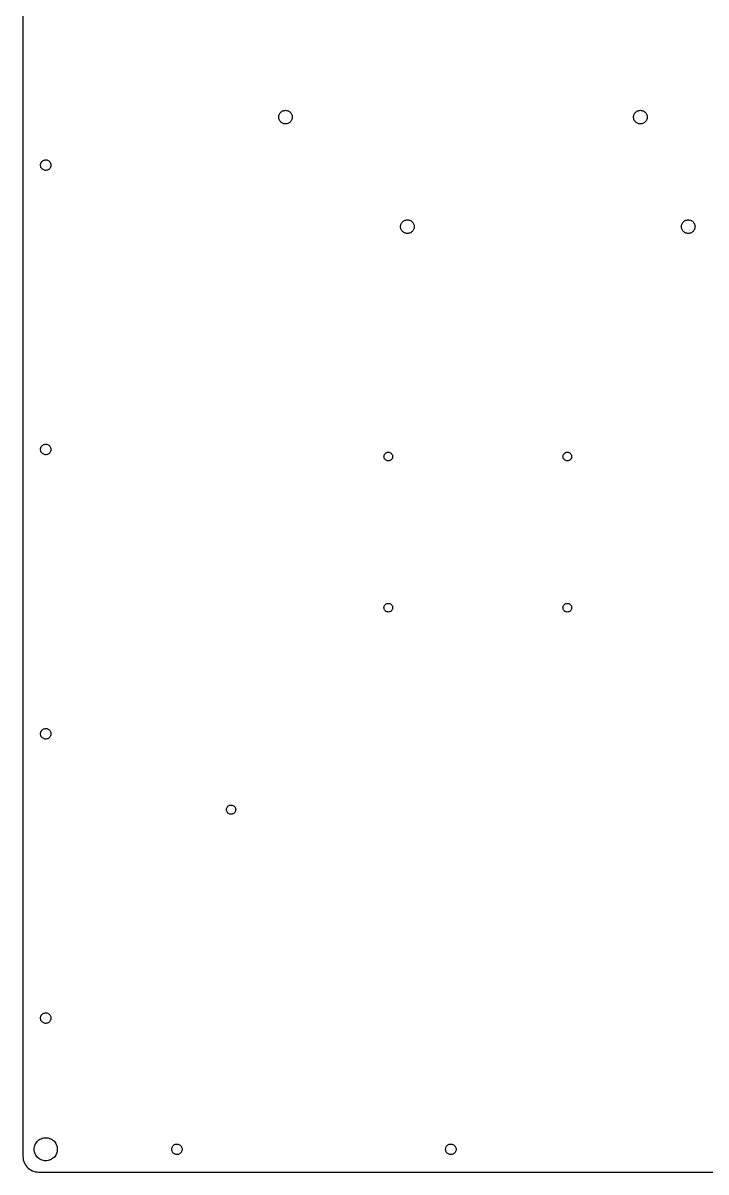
# Model space of a CAD drawing. Header units: metres. Extents: x -227 to 227, y -372 to 372.
# Drawn here: x -227.4 to -6.1, y -372.4 to 0 of the extents above; entities that cross this region are included whole.
import ezdxf

# ---------------------------------------------------------------- set-up
doc = ezdxf.new("R2010")
doc.units = ezdxf.units.M

msp = doc.modelspace()

# ---------------------------------------------------------------- linework, layer by layer
for p, q in [((-227.375, 367.375), (-227.375, -367.375)), ((-144.465, -30.0105), (-144.397, -29.7734)), ((-144.397, -29.7734), (-144.302, -29.5455)), ((-144.302, -29.5455), (-144.183, -29.3295)), ((-144.183, -29.3295), (-144.04, -29.1283)), ((-144.04, -29.1283), (-143.876, -28.9444)), ((-143.876, -28.9444), (-143.692, -28.78)), ((-143.692, -28.78), (-143.49, -28.6372)), ((-143.49, -28.6372), (-143.275, -28.5179)), ((-143.275, -28.5179), (-143.047, -28.4234)), ((-143.047, -28.4234), (-142.81, -28.3551)), ((-142.81, -28.3551), (-142.566, -28.3138)), ((-142.566, -28.3138), (-142.32, -28.3)), ((-142.32, -28.3), (-142.074, -28.3138)), ((-142.074, -28.3138), (-141.83, -28.3551)), ((-141.83, -28.3551), (-141.593, -28.4234)), ((-141.593, -28.4234), (-141.365, -28.5179)), ((-141.365, -28.5179), (-141.15, -28.6372)), ((-141.15, -28.6372), (-140.948, -28.78)), ((-140.948, -28.78), (-140.764, -28.9444)), ((-140.764, -28.9444), (-140.6, -29.1283)), ((-140.6, -29.1283), (-140.457, -29.3295)), ((-140.457, -29.3295), (-140.338, -29.5455)), ((-140.338, -29.5455), (-140.243, -29.7734)), ((-140.243, -29.7734), (-140.175, -30.0105)), ((-29.4648, -30.0105), (-29.3965, -29.7734)), ((-29.3965, -29.7734), (-29.3021, -29.5455)), ((-29.3021, -29.5455), (-29.1828, -29.3295)), ((-29.1828, -29.3295), (-29.04, -29.1283)), ((-29.04, -29.1283), (-28.8756, -28.9444)), ((-28.8756, -28.9444), (-28.6917, -28.78)), ((-28.6917, -28.78), (-28.4905, -28.6372)), ((-28.4905, -28.6372), (-28.2745, -28.5179)), ((-28.2745, -28.5179), (-28.0466, -28.4234)), ((-28.0466, -28.4234), (-27.8095, -28.3551)), ((-27.8095, -28.3551), (-27.5663, -28.3138)), ((-27.5663, -28.3138), (-27.32, -28.3)), ((-27.32, -28.3), (-27.0737, -28.3138)), ((-27.0737, -28.3138), (-26.8304, -28.3551)), ((-26.8304, -28.3551), (-26.5934, -28.4234)), ((-26.5934, -28.4234), (-26.3654, -28.5179)), ((-26.3654, -28.5179), (-26.1495, -28.6372)), ((-26.1495, -28.6372), (-25.9483, -28.78)), ((-25.9483, -28.78), (-25.7644, -28.9444)), ((-25.7644, -28.9444), (-25.6, -29.1283)), ((-25.6, -29.1283), (-25.4572, -29.3295)), ((-25.4572, -29.3295), (-25.3379, -29.5455)), ((-25.3379, -29.5455), (-25.2435, -29.7734)), ((-25.2435, -29.7734), (-25.1752, -30.0105)), ((-144.52, -30.5), (-144.506, -30.2537)), ((-144.506, -30.7463), (-144.52, -30.5)), ((-144.506, -30.2537), (-144.465, -30.0105)), ((-144.465, -30.9895), (-144.506, -30.7463)), ((-144.397, -31.2266), (-144.465, -30.9895)), ((-144.302, -31.4545), (-144.397, -31.2266)), ((-144.183, -31.6705), (-144.302, -31.4545)), ((-144.04, -31.8717), (-144.183, -31.6705)), ((-143.876, -32.0556), (-144.04, -31.8717)), ((-143.692, -32.22), (-143.876, -32.0556)), ((-143.49, -32.3628), (-143.692, -32.22)), ((-143.275, -32.4821), (-143.49, -32.3628)), ((-143.047, -32.5765), (-143.275, -32.4821)), ((-142.81, -32.6448), (-143.047, -32.5765)), ((-142.566, -32.6862), (-142.81, -32.6448)), ((-142.32, -32.7), (-142.566, -32.6862)), ((-142.074, -32.6862), (-142.32, -32.7)), ((-141.83, -32.6448), (-142.074, -32.6862)), ((-141.593, -32.5765), (-141.83, -32.6448)), ((-141.365, -32.4821), (-141.593, -32.5765)), ((-141.15, -32.3628), (-141.365, -32.4821)), ((-140.948, -32.22), (-141.15, -32.3628)), ((-140.764, -32.0556), (-140.948, -32.22)), ((-140.6, -31.8717), (-140.764, -32.0556)), ((-140.457, -31.6705), (-140.6, -31.8717)), ((-140.338, -31.4545), (-140.457, -31.6705)), ((-140.243, -31.2266), (-140.338, -31.4545)), ((-140.175, -30.9895), (-140.243, -31.2266)), ((-140.175, -30.0105), (-140.134, -30.2537)), ((-140.134, -30.7463), (-140.175, -30.9895)), ((-140.134, -30.2537), (-140.12, -30.5)), ((-140.12, -30.5), (-140.134, -30.7463)), ((-29.52, -30.5), (-29.5062, -30.2537)), ((-29.5062, -30.7463), (-29.52, -30.5)), ((-29.5062, -30.2537), (-29.4648, -30.0105)), ((-29.4648, -30.9895), (-29.5062, -30.7463)), ((-29.3965, -31.2266), (-29.4648, -30.9895)), ((-29.3021, -31.4545), (-29.3965, -31.2266)), ((-29.1828, -31.6705), (-29.3021, -31.4545)), ((-29.04, -31.8717), (-29.1828, -31.6705)), ((-28.8756, -32.0556), (-29.04, -31.8717)), ((-28.6917, -32.22), (-28.8756, -32.0556)), ((-28.4905, -32.3628), (-28.6917, -32.22)), ((-28.2745, -32.4821), (-28.4905, -32.3628)), ((-28.0466, -32.5765), (-28.2745, -32.4821)), ((-27.8095, -32.6448), (-28.0466, -32.5765)), ((-27.5663, -32.6862), (-27.8095, -32.6448)), ((-27.32, -32.7), (-27.5663, -32.6862)), ((-27.0737, -32.6862), (-27.32, -32.7)), ((-26.8304, -32.6448), (-27.0737, -32.6862)), ((-26.5934, -32.5765), (-26.8304, -32.6448)), ((-26.3654, -32.4821), (-26.5934, -32.5765)), ((-26.1495, -32.3628), (-26.3654, -32.4821)), ((-25.9483, -32.22), (-26.1495, -32.3628)), ((-25.7644, -32.0556), (-25.9483, -32.22)), ((-25.6, -31.8717), (-25.7644, -32.0556)), ((-25.4572, -31.6705), (-25.6, -31.8717)), ((-25.3379, -31.4545), (-25.4572, -31.6705)), ((-25.2435, -31.2266), (-25.3379, -31.4545)), ((-25.1752, -30.9895), (-25.2435, -31.2266)), ((-25.1752, -30.0105), (-25.1338, -30.2537)), ((-25.1338, -30.7463), (-25.1752, -30.9895)), ((-25.1338, -30.2537), (-25.12, -30.5)), ((-25.12, -30.5), (-25.1338, -30.7463)), ((-221.087, -44.7647), (-220.886, -44.6203)), ((-220.886, -44.6203), (-220.665, -44.5068)), ((-220.665, -44.5068), (-220.43, -44.4267)), ((-220.43, -44.4267), (-220.186, -44.3816)), ((-220.186, -44.3816), (-219.938, -44.3726)), ((-219.938, -44.3726), (-219.691, -44.3997)), ((-219.691, -44.3997), (-219.451, -44.4625)), ((-219.451, -44.4625), (-219.223, -44.5595)), ((-219.223, -44.5595), (-219.011, -44.6888)), ((-221.7, -46.0714), (-221.682, -45.8239)), ((-221.682, -46.3189), (-221.7, -46.0714)), ((-221.682, -45.8239), (-221.628, -45.5816)), ((-221.628, -46.5612), (-221.682, -46.3189)), ((-221.628, -45.5816), (-221.539, -45.3499)), ((-221.539, -46.793), (-221.628, -46.5612)), ((-221.539, -45.3499), (-221.418, -45.1334)), ((-221.418, -47.0094), (-221.539, -46.793)), ((-221.418, -45.1334), (-221.266, -44.937)), ((-221.266, -47.2059), (-221.418, -47.0094)), ((-221.266, -44.937), (-221.087, -44.7647)), ((-221.087, -47.3781), (-221.266, -47.2059)), ((-220.886, -47.5225), (-221.087, -47.3781)), ((-220.665, -47.636), (-220.886, -47.5225)), ((-220.43, -47.7161), (-220.665, -47.636)), ((-220.186, -47.7612), (-220.43, -47.7161)), ((-219.938, -47.7703), (-220.186, -47.7612)), ((-219.691, -47.7431), (-219.938, -47.7703)), ((-219.451, -47.6804), (-219.691, -47.7431)), ((-219.223, -47.5833), (-219.451, -47.6804)), ((-219.011, -47.454), (-219.223, -47.5833)), ((-219.011, -44.6888), (-218.82, -44.8476)), ((-218.82, -47.2953), (-219.011, -47.454)), ((-218.82, -44.8476), (-218.654, -45.0324)), ((-218.654, -47.1104), (-218.82, -47.2953)), ((-218.654, -45.0324), (-218.518, -45.2394)), ((-218.518, -46.9034), (-218.654, -47.1104)), ((-218.518, -45.2394), (-218.412, -45.4641)), ((-218.412, -46.6787), (-218.518, -46.9034)), ((-218.412, -45.4641), (-218.341, -45.7018)), ((-218.341, -46.4411), (-218.412, -46.6787)), ((-218.341, -45.7018), (-218.305, -45.9473)), ((-218.305, -46.1955), (-218.341, -46.4411)), ((-218.305, -45.9473), (-218.305, -46.1955)), ((-105.02, -66), (-105.006, -65.7537)), ((-105.006, -66.2463), (-105.02, -66)), ((-105.006, -65.7537), (-104.965, -65.5105)), ((-104.965, -66.4895), (-105.006, -66.2463)), ((-104.965, -65.5105), (-104.897, -65.2734)), ((-104.897, -66.7266), (-104.965, -66.4895)), ((-104.897, -65.2734), (-104.802, -65.0455)), ((-104.802, -66.9545), (-104.897, -66.7266)), ((-104.802, -65.0455), (-104.683, -64.8295)), ((-104.683, -67.1705), (-104.802, -66.9545)), ((-104.683, -64.8295), (-104.54, -64.6283)), ((-104.54, -64.6283), (-104.376, -64.4444)), ((-104.376, -64.4444), (-104.192, -64.28)), ((-104.192, -64.28), (-103.99, -64.1372)), ((-103.99, -64.1372), (-103.775, -64.0179)), ((-103.775, -64.0179), (-103.547, -63.9234)), ((-103.547, -63.9234), (-103.31, -63.8551)), ((-103.31, -63.8551), (-103.066, -63.8138)), ((-103.066, -63.8138), (-102.82, -63.8)), ((-102.82, -63.8), (-102.574, -63.8138)), ((-102.574, -63.8138), (-102.33, -63.8551)), ((-102.33, -63.8551), (-102.093, -63.9234)), ((-102.093, -63.9234), (-101.865, -64.0179)), ((-101.865, -64.0179), (-101.65, -64.1372)), ((-101.65, -64.1372), (-101.448, -64.28)), ((-101.448, -64.28), (-101.264, -64.4444)), ((-101.264, -64.4444), (-101.1, -64.6283)), ((-101.1, -64.6283), (-100.957, -64.8295)), ((-100.957, -64.8295), (-100.838, -65.0455)), ((-100.838, -66.9545), (-100.957, -67.1705)), ((-100.838, -65.0455), (-100.743, -65.2734)), ((-100.743, -66.7266), (-100.838, -66.9545)), ((-100.743, -65.2734), (-100.675, -65.5105)), ((-100.675, -66.4895), (-100.743, -66.7266)), ((-100.675, -65.5105), (-100.634, -65.7537)), ((-100.634, -66.2463), (-100.675, -66.4895)), ((-100.634, -65.7537), (-100.62, -66)), ((-100.62, -66), (-100.634, -66.2463)), ((-14.02, -66), (-14.0062, -65.7537)), ((-14.0062, -66.2463), (-14.02, -66)), ((-14.0062, -65.7537), (-13.9648, -65.5105)), ((-13.9648, -66.4895), (-14.0062, -66.2463)), ((-13.9648, -65.5105), (-13.8965, -65.2734)), ((-13.8965, -66.7266), (-13.9648, -66.4895)), ((-13.8965, -65.2734), (-13.8021, -65.0455)), ((-13.8021, -66.9545), (-13.8965, -66.7266)), ((-13.8021, -65.0455), (-13.6828, -64.8295)), ((-13.6828, -67.1705), (-13.8021, -66.9545)), ((-13.6828, -64.8295), (-13.54, -64.6283)), ((-13.54, -64.6283), (-13.3756, -64.4444)), ((-13.3756, -64.4444), (-13.1917, -64.28)), ((-13.1917, -64.28), (-12.9905, -64.1372)), ((-12.9905, -64.1372), (-12.7745, -64.0179)), ((-12.7745, -64.0179), (-12.5466, -63.9234)), ((-12.5466, -63.9234), (-12.3095, -63.8551)), ((-12.3095, -63.8551), (-12.0663, -63.8138)), ((-12.0663, -63.8138), (-11.82, -63.8)), ((-11.82, -63.8), (-11.5737, -63.8138)), ((-11.5737, -63.8138), (-11.3304, -63.8551)), ((-11.3304, -63.8551), (-11.0934, -63.9234)), ((-11.0934, -63.9234), (-10.8654, -64.0179)), ((-10.8654, -64.0179), (-10.6495, -64.1372)), ((-10.6495, -64.1372), (-10.4483, -64.28)), ((-10.4483, -64.28), (-10.2644, -64.4444)), ((-10.2644, -64.4444), (-10.1, -64.6283)), ((-10.1, -64.6283), (-9.9572, -64.8295)), ((-9.9572, -64.8295), (-9.83786, -65.0455)), ((-9.83786, -66.9545), (-9.9572, -67.1705)), ((-9.83786, -65.0455), (-9.74345, -65.2734)), ((-9.74345, -66.7266), (-9.83786, -66.9545)), ((-9.74345, -65.2734), (-9.67516, -65.5105)), ((-9.67516, -66.4895), (-9.74345, -66.7266)), ((-9.67516, -65.5105), (-9.63382, -65.7537)), ((-9.63382, -66.2463), (-9.67516, -66.4895)), ((-9.63382, -65.7537), (-9.62, -66)), ((-9.62, -66), (-9.63382, -66.2463)), ((-104.54, -67.3717), (-104.683, -67.1705)), ((-104.376, -67.5556), (-104.54, -67.3717)), ((-104.192, -67.72), (-104.376, -67.5556)), ((-103.99, -67.8628), (-104.192, -67.72)), ((-103.775, -67.9821), (-103.99, -67.8628)), ((-103.547, -68.0765), (-103.775, -67.9821)), ((-103.31, -68.1448), (-103.547, -68.0765)), ((-103.066, -68.1862), (-103.31, -68.1448)), ((-102.82, -68.2), (-103.066, -68.1862)), ((-102.574, -68.1862), (-102.82, -68.2)), ((-102.33, -68.1448), (-102.574, -68.1862)), ((-102.093, -68.0765), (-102.33, -68.1448)), ((-101.865, -67.9821), (-102.093, -68.0765)), ((-101.65, -67.8628), (-101.865, -67.9821)), ((-101.448, -67.72), (-101.65, -67.8628)), ((-101.264, -67.5556), (-101.448, -67.72)), ((-101.1, -67.3717), (-101.264, -67.5556)), ((-100.957, -67.1705), (-101.1, -67.3717)), ((-13.54, -67.3717), (-13.6828, -67.1705)), ((-13.3756, -67.5556), (-13.54, -67.3717)), ((-13.1917, -67.72), (-13.3756, -67.5556)), ((-12.9905, -67.8628), (-13.1917, -67.72)), ((-12.7745, -67.9821), (-12.9905, -67.8628)), ((-12.5466, -68.0765), (-12.7745, -67.9821)), ((-12.3095, -68.1448), (-12.5466, -68.0765)), ((-12.0663, -68.1862), (-12.3095, -68.1448)), ((-11.82, -68.2), (-12.0663, -68.1862)), ((-11.5737, -68.1862), (-11.82, -68.2)), ((-11.3304, -68.1448), (-11.5737, -68.1862)), ((-11.0934, -68.0765), (-11.3304, -68.1448)), ((-10.8654, -67.9821), (-11.0934, -68.0765)), ((-10.6495, -67.8628), (-10.8654, -67.9821)), ((-10.4483, -67.72), (-10.6495, -67.8628)), ((-10.2644, -67.5556), (-10.4483, -67.72)), ((-10.1, -67.3717), (-10.2644, -67.5556)), ((-9.9572, -67.1705), (-10.1, -67.3717)), ((-221.682, -137.967), (-221.628, -137.725)), ((-221.628, -137.725), (-221.539, -137.493)), ((-221.539, -137.493), (-221.418, -137.276)), ((-221.418, -137.276), (-221.266, -137.08)), ((-221.266, -137.08), (-221.087, -136.908)), ((-221.087, -136.908), (-220.886, -136.763)), ((-220.886, -136.763), (-220.665, -136.65)), ((-220.665, -136.65), (-220.43, -136.57)), ((-220.43, -136.57), (-220.186, -136.524)), ((-220.186, -136.524), (-219.938, -136.515)), ((-219.938, -136.515), (-219.691, -136.543)), ((-219.691, -136.543), (-219.451, -136.605)), ((-219.451, -136.605), (-219.223, -136.702)), ((-219.223, -136.702), (-219.011, -136.832)), ((-219.011, -136.832), (-218.82, -136.99)), ((-218.82, -136.99), (-218.654, -137.175)), ((-218.654, -137.175), (-218.518, -137.382)), ((-218.518, -137.382), (-218.412, -137.607)), ((-218.412, -137.607), (-218.341, -137.845)), ((-221.7, -138.214), (-221.682, -137.967)), ((-221.682, -138.462), (-221.7, -138.214)), ((-221.628, -138.704), (-221.682, -138.462)), ((-221.539, -138.936), (-221.628, -138.704)), ((-221.418, -139.152), (-221.539, -138.936)), ((-221.266, -139.349), (-221.418, -139.152)), ((-221.087, -139.521), (-221.266, -139.349)), ((-220.886, -139.665), (-221.087, -139.521)), ((-220.665, -139.779), (-220.886, -139.665)), ((-220.43, -139.859), (-220.665, -139.779)), ((-220.186, -139.904), (-220.43, -139.859)), ((-219.938, -139.913), (-220.186, -139.904)), ((-219.691, -139.886), (-219.938, -139.913)), ((-219.451, -139.823), (-219.691, -139.886)), ((-219.223, -139.726), (-219.451, -139.823)), ((-219.011, -139.597), (-219.223, -139.726)), ((-218.82, -139.438), (-219.011, -139.597)), ((-218.654, -139.253), (-218.82, -139.438)), ((-218.518, -139.046), (-218.654, -139.253)), ((-218.412, -138.822), (-218.518, -139.046)), ((-218.341, -138.584), (-218.412, -138.822)), ((-218.341, -137.845), (-218.305, -138.09)), ((-218.305, -138.338), (-218.341, -138.584)), ((-218.305, -138.09), (-218.305, -138.338)), ((-110.4, -140.5), (-110.379, -140.257)), ((-110.379, -140.743), (-110.4, -140.5)), ((-110.379, -140.257), (-110.316, -140.021)), ((-110.316, -140.979), (-110.379, -140.743)), ((-110.316, -140.021), (-110.212, -139.8)), ((-110.212, -141.2), (-110.316, -140.979)), ((-110.212, -139.8), (-110.072, -139.6)), ((-110.072, -141.4), (-110.212, -141.2)), ((-110.072, -139.6), (-109.9, -139.428)), ((-109.9, -141.572), (-110.072, -141.4)), ((-109.9, -139.428), (-109.7, -139.288)), ((-109.7, -139.288), (-109.479, -139.184)), ((-109.479, -139.184), (-109.243, -139.121)), ((-109.243, -139.121), (-109, -139.1)), ((-109, -139.1), (-108.757, -139.121)), ((-108.757, -139.121), (-108.521, -139.184)), ((-108.521, -139.184), (-108.3, -139.288)), ((-108.3, -139.288), (-108.1, -139.428)), ((-108.1, -139.428), (-107.928, -139.6)), ((-107.928, -141.4), (-108.1, -141.572)), ((-107.928, -139.6), (-107.788, -139.8)), ((-107.788, -141.2), (-107.928, -141.4)), ((-107.788, -139.8), (-107.684, -140.021)), ((-107.684, -140.979), (-107.788, -141.2)), ((-107.684, -140.021), (-107.621, -140.257)), ((-107.621, -140.743), (-107.684, -140.979)), ((-107.621, -140.257), (-107.6, -140.5)), ((-107.6, -140.5), (-107.621, -140.743)), ((-52.4, -140.5), (-52.3787, -140.257)), ((-52.3787, -140.743), (-52.4, -140.5)), ((-52.3787, -140.257), (-52.3156, -140.021)), ((-52.3156, -140.979), (-52.3787, -140.743)), ((-52.3156, -140.021), (-52.2124, -139.8)), ((-52.2124, -141.2), (-52.3156, -140.979)), ((-52.2124, -139.8), (-52.0725, -139.6)), ((-52.0725, -141.4), (-52.2124, -141.2)), ((-52.0725, -139.6), (-51.8999, -139.428)), ((-51.8999, -141.572), (-52.0725, -141.4)), ((-51.8999, -139.428), (-51.7, -139.288)), ((-51.7, -139.288), (-51.4788, -139.184)), ((-51.4788, -139.184), (-51.2431, -139.121)), ((-51.2431, -139.121), (-51, -139.1)), ((-51, -139.1), (-50.7569, -139.121)), ((-50.7569, -139.121), (-50.5212, -139.184)), ((-50.5212, -139.184), (-50.3, -139.288)), ((-50.3, -139.288), (-50.1001, -139.428)), ((-50.1001, -139.428), (-49.9275, -139.6)), ((-49.9275, -141.4), (-50.1001, -141.572)), ((-49.9275, -139.6), (-49.7876, -139.8)), ((-49.7876, -141.2), (-49.9275, -141.4)), ((-49.7876, -139.8), (-49.6844, -140.021)), ((-49.6844, -140.979), (-49.7876, -141.2)), ((-49.6844, -140.021), (-49.6213, -140.257)), ((-49.6213, -140.743), (-49.6844, -140.979)), ((-49.6213, -140.257), (-49.6, -140.5)), ((-49.6, -140.5), (-49.6213, -140.743)), ((-109.7, -141.712), (-109.9, -141.572)), ((-109.479, -141.816), (-109.7, -141.712)), ((-109.243, -141.879), (-109.479, -141.816)), ((-109, -141.9), (-109.243, -141.879)), ((-108.757, -141.879), (-109, -141.9)), ((-108.521, -141.816), (-108.757, -141.879)), ((-108.3, -141.712), (-108.521, -141.816)), ((-108.1, -141.572), (-108.3, -141.712)), ((-51.7, -141.712), (-51.8999, -141.572)), ((-51.4788, -141.816), (-51.7, -141.712)), ((-51.2431, -141.879), (-51.4788, -141.816)), ((-51, -141.9), (-51.2431, -141.879)), ((-50.7569, -141.879), (-51, -141.9)), ((-50.5212, -141.816), (-50.7569, -141.879)), ((-50.3, -141.712), (-50.5212, -141.816)), ((-50.1001, -141.572), (-50.3, -141.712)), ((-110.4, -189.5), (-110.379, -189.257)), ((-110.379, -189.743), (-110.4, -189.5)), ((-110.379, -189.257), (-110.316, -189.021)), ((-110.316, -189.979), (-110.379, -189.743)), ((-110.316, -189.021), (-110.212, -188.8)), ((-110.212, -188.8), (-110.072, -188.6)), ((-110.072, -188.6), (-109.9, -188.428)), ((-109.9, -188.428), (-109.7, -188.288)), ((-109.7, -188.288), (-109.479, -188.184)), ((-109.479, -188.184), (-109.243, -188.121)), ((-109.243, -188.121), (-109, -188.1)), ((-109, -188.1), (-108.757, -188.121)), ((-108.757, -188.121), (-108.521, -188.184)), ((-108.521, -188.184), (-108.3, -188.288)), ((-108.3, -188.288), (-108.1, -188.428)), ((-108.1, -188.428), (-107.928, -188.6)), ((-107.928, -188.6), (-107.788, -188.8)), ((-107.788, -188.8), (-107.684, -189.021)), ((-107.684, -189.021), (-107.621, -189.257)), ((-107.621, -189.743), (-107.684, -189.979)), ((-107.621, -189.257), (-107.6, -189.5)), ((-107.6, -189.5), (-107.621, -189.743)), ((-52.4, -189.5), (-52.3787, -189.257)), ((-52.3787, -189.743), (-52.4, -189.5)), ((-52.3787, -189.257), (-52.3156, -189.021)), ((-52.3156, -189.979), (-52.3787, -189.743)), ((-52.3156, -189.021), (-52.2124, -188.8)), ((-52.2124, -188.8), (-52.0725, -188.6)), ((-52.0725, -188.6), (-51.8999, -188.428)), ((-51.8999, -188.428), (-51.7, -188.288)), ((-51.7, -188.288), (-51.4788, -188.184)), ((-51.4788, -188.184), (-51.2431, -188.121)), ((-51.2431, -188.121), (-51, -188.1)), ((-51, -188.1), (-50.7569, -188.121)), ((-50.7569, -188.121), (-50.5212, -188.184)), ((-50.5212, -188.184), (-50.3, -188.288)), ((-50.3, -188.288), (-50.1001, -188.428)), ((-50.1001, -188.428), (-49.9275, -188.6)), ((-49.9275, -188.6), (-49.7876, -188.8)), ((-49.7876, -188.8), (-49.6844, -189.021)), ((-49.6844, -189.021), (-49.6213, -189.257)), ((-49.6213, -189.743), (-49.6844, -189.979)), ((-49.6213, -189.257), (-49.6, -189.5)), ((-49.6, -189.5), (-49.6213, -189.743)), ((-110.212, -190.2), (-110.316, -189.979)), ((-110.072, -190.4), (-110.212, -190.2)), ((-109.9, -190.572), (-110.072, -190.4)), ((-109.7, -190.712), (-109.9, -190.572)), ((-109.479, -190.816), (-109.7, -190.712)), ((-109.243, -190.879), (-109.479, -190.816)), ((-109, -190.9), (-109.243, -190.879)), ((-108.757, -190.879), (-109, -190.9)), ((-108.521, -190.816), (-108.757, -190.879)), ((-108.3, -190.712), (-108.521, -190.816)), ((-108.1, -190.572), (-108.3, -190.712)), ((-107.928, -190.4), (-108.1, -190.572)), ((-107.788, -190.2), (-107.928, -190.4)), ((-107.684, -189.979), (-107.788, -190.2)), ((-52.2124, -190.2), (-52.3156, -189.979)), ((-52.0725, -190.4), (-52.2124, -190.2)), ((-51.8999, -190.572), (-52.0725, -190.4)), ((-51.7, -190.712), (-51.8999, -190.572)), ((-51.4788, -190.816), (-51.7, -190.712)), ((-51.2431, -190.879), (-51.4788, -190.816)), ((-51, -190.9), (-51.2431, -190.879)), ((-50.7569, -190.879), (-51, -190.9)), ((-50.5212, -190.816), (-50.7569, -190.879)), ((-50.3, -190.712), (-50.5212, -190.816)), ((-50.1001, -190.572), (-50.3, -190.712)), ((-49.9275, -190.4), (-50.1001, -190.572)), ((-49.7876, -190.2), (-49.9275, -190.4)), ((-49.6844, -189.979), (-49.7876, -190.2)), ((-221.7, -230.357), (-221.682, -230.11)), ((-221.682, -230.605), (-221.7, -230.357)), ((-221.682, -230.11), (-221.628, -229.867)), ((-221.628, -230.847), (-221.682, -230.605)), ((-221.628, -229.867), (-221.539, -229.636)), ((-221.539, -231.079), (-221.628, -230.847)), ((-221.539, -229.636), (-221.418, -229.419)), ((-221.418, -229.419), (-221.266, -229.223)), ((-221.266, -229.223), (-221.087, -229.05)), ((-221.087, -229.05), (-220.886, -228.906)), ((-220.886, -228.906), (-220.665, -228.793)), ((-220.665, -228.793), (-220.43, -228.712)), ((-220.43, -228.712), (-220.186, -228.667)), ((-220.186, -228.667), (-219.938, -228.658)), ((-219.938, -228.658), (-219.691, -228.685)), ((-219.691, -228.685), (-219.451, -228.748)), ((-219.451, -228.748), (-219.223, -228.845)), ((-219.223, -228.845), (-219.011, -228.975)), ((-219.011, -228.975), (-218.82, -229.133)), ((-218.82, -229.133), (-218.654, -229.318)), ((-218.654, -229.318), (-218.518, -229.525)), ((-218.518, -229.525), (-218.412, -229.75)), ((-218.412, -229.75), (-218.341, -229.988)), ((-218.341, -230.727), (-218.412, -230.964)), ((-218.341, -229.988), (-218.305, -230.233)), ((-218.305, -230.481), (-218.341, -230.727)), ((-218.305, -230.233), (-218.305, -230.481)), ((-221.418, -231.295), (-221.539, -231.079)), ((-221.266, -231.492), (-221.418, -231.295)), ((-221.087, -231.664), (-221.266, -231.492)), ((-220.886, -231.808), (-221.087, -231.664)), ((-220.665, -231.922), (-220.886, -231.808)), ((-220.43, -232.002), (-220.665, -231.922)), ((-220.186, -232.047), (-220.43, -232.002)), ((-219.938, -232.056), (-220.186, -232.047)), ((-219.691, -232.029), (-219.938, -232.056)), ((-219.451, -231.966), (-219.691, -232.029)), ((-219.223, -231.869), (-219.451, -231.966)), ((-219.011, -231.74), (-219.223, -231.869)), ((-218.82, -231.581), (-219.011, -231.74)), ((-218.654, -231.396), (-218.82, -231.581)), ((-218.518, -231.189), (-218.654, -231.396)), ((-218.412, -230.964), (-218.518, -231.189)), ((-161.45, -254.95), (-161.43, -254.703)), ((-161.43, -255.197), (-161.45, -254.95)), ((-161.43, -254.703), (-161.369, -254.463)), ((-161.369, -255.437), (-161.43, -255.197)), ((-161.369, -254.463), (-161.269, -254.236)), ((-161.269, -255.664), (-161.369, -255.437)), ((-161.269, -254.236), (-161.134, -254.029)), ((-161.134, -255.871), (-161.269, -255.664)), ((-161.134, -254.029), (-160.966, -253.846)), ((-160.966, -256.054), (-161.134, -255.871)), ((-160.966, -253.846), (-160.77, -253.694)), ((-160.77, -256.206), (-160.966, -256.054)), ((-160.77, -253.694), (-160.553, -253.576)), ((-160.553, -256.324), (-160.77, -256.206)), ((-160.553, -253.576), (-160.318, -253.496)), ((-160.318, -256.404), (-160.553, -256.324)), ((-160.318, -253.496), (-160.074, -253.455)), ((-160.074, -256.445), (-160.318, -256.404)), ((-160.074, -253.455), (-159.826, -253.455)), ((-159.826, -256.445), (-160.074, -256.445)), ((-159.826, -253.455), (-159.582, -253.496)), ((-159.582, -256.404), (-159.826, -256.445)), ((-159.582, -253.496), (-159.347, -253.576)), ((-159.347, -256.324), (-159.582, -256.404)), ((-159.347, -253.576), (-159.13, -253.694)), ((-159.13, -256.206), (-159.347, -256.324)), ((-159.13, -253.694), (-158.934, -253.846)), ((-158.934, -256.054), (-159.13, -256.206)), ((-158.934, -253.846), (-158.766, -254.029)), ((-158.766, -255.871), (-158.934, -256.054)), ((-158.766, -254.029), (-158.631, -254.236)), ((-158.631, -255.664), (-158.766, -255.871)), ((-158.631, -254.236), (-158.531, -254.463)), ((-158.531, -255.437), (-158.631, -255.664)), ((-158.531, -254.463), (-158.47, -254.703)), ((-158.47, -255.197), (-158.531, -255.437)), ((-158.47, -254.703), (-158.45, -254.95)), ((-158.45, -254.95), (-158.47, -255.197)), ((-221.7, -322.5), (-221.682, -322.252)), ((-221.682, -322.748), (-221.7, -322.5)), ((-221.682, -322.252), (-221.628, -322.01)), ((-221.628, -322.99), (-221.682, -322.748)), ((-221.628, -322.01), (-221.539, -321.778)), ((-221.539, -323.222), (-221.628, -322.99)), ((-221.539, -321.778), (-221.418, -321.562)), ((-221.418, -323.438), (-221.539, -323.222)), ((-221.418, -321.562), (-221.266, -321.366)), ((-221.266, -323.634), (-221.418, -323.438)), ((-221.266, -321.366), (-221.087, -321.193)), ((-221.087, -323.807), (-221.266, -323.634)), ((-221.087, -321.193), (-220.886, -321.049)), ((-220.886, -323.951), (-221.087, -323.807)), ((-220.886, -321.049), (-220.665, -320.935)), ((-220.665, -324.065), (-220.886, -323.951)), ((-220.665, -320.935), (-220.43, -320.855)), ((-220.43, -320.855), (-220.186, -320.81)), ((-220.186, -320.81), (-219.938, -320.801)), ((-219.938, -320.801), (-219.691, -320.828)), ((-219.691, -320.828), (-219.451, -320.891)), ((-219.451, -320.891), (-219.223, -320.988)), ((-219.223, -320.988), (-219.011, -321.117)), ((-219.011, -323.883), (-219.223, -324.012)), ((-219.011, -321.117), (-218.82, -321.276)), ((-218.82, -323.724), (-219.011, -323.883)), ((-218.82, -321.276), (-218.654, -321.461)), ((-218.654, -323.539), (-218.82, -323.724)), ((-218.654, -321.461), (-218.518, -321.668)), ((-218.518, -323.332), (-218.654, -323.539)), ((-218.518, -321.668), (-218.412, -321.893)), ((-218.412, -323.107), (-218.518, -323.332)), ((-218.412, -321.893), (-218.341, -322.13)), ((-218.341, -322.87), (-218.412, -323.107)), ((-218.341, -322.13), (-218.305, -322.376)), ((-218.305, -322.624), (-218.341, -322.87)), ((-218.305, -322.376), (-218.305, -322.624)), ((-220.43, -324.145), (-220.665, -324.065)), ((-220.186, -324.19), (-220.43, -324.145)), ((-219.938, -324.199), (-220.186, -324.19)), ((-219.691, -324.172), (-219.938, -324.199)), ((-219.451, -324.109), (-219.691, -324.172)), ((-219.223, -324.012), (-219.451, -324.109)), ((-223.75, -365), (-223.729, -364.608)), ((-223.729, -364.608), (-223.668, -364.22)), ((-223.668, -364.22), (-223.566, -363.841)), ((-223.566, -363.841), (-223.426, -363.475)), ((-223.426, -363.475), (-223.248, -363.125)), ((-223.248, -363.125), (-223.034, -362.796)), ((-223.034, -362.796), (-222.787, -362.491)), ((-222.787, -362.491), (-222.509, -362.213)), ((-222.509, -362.213), (-222.204, -361.966)), ((-222.204, -361.966), (-221.875, -361.752)), ((-221.875, -361.752), (-221.525, -361.574)), ((-221.525, -361.574), (-221.159, -361.434)), ((-221.159, -361.434), (-220.78, -361.332)), ((-220.78, -361.332), (-220.392, -361.271)), ((-220.392, -361.271), (-220, -361.25)), ((-220, -361.25), (-219.608, -361.271)), ((-219.608, -361.271), (-219.22, -361.332)), ((-219.22, -361.332), (-218.841, -361.434)), ((-218.841, -361.434), (-218.475, -361.574)), ((-218.475, -361.574), (-218.125, -361.752)), ((-218.125, -361.752), (-217.796, -361.966)), ((-217.796, -361.966), (-217.491, -362.213)), ((-217.491, -362.213), (-217.213, -362.491)), ((-217.213, -362.491), (-216.966, -362.796)), ((-216.966, -362.796), (-216.752, -363.125)), ((-216.752, -363.125), (-216.574, -363.475)), ((-216.574, -363.475), (-216.434, -363.841)), ((-216.434, -363.841), (-216.332, -364.22)), ((-216.332, -364.22), (-216.271, -364.608)), ((-216.271, -364.608), (-216.25, -365)), ((-179.195, -364.876), (-179.159, -364.63)), ((-179.195, -365.124), (-179.195, -364.876)), ((-179.159, -364.63), (-179.088, -364.393)), ((-179.088, -364.393), (-178.982, -364.168)), ((-178.982, -364.168), (-178.846, -363.961)), ((-178.846, -363.961), (-178.68, -363.776)), ((-178.68, -363.776), (-178.489, -363.617)), ((-178.489, -363.617), (-178.277, -363.488)), ((-178.277, -363.488), (-178.049, -363.391)), ((-178.049, -363.391), (-177.809, -363.328)), ((-177.809, -363.328), (-177.562, -363.301)), ((-177.562, -363.301), (-177.314, -363.31)), ((-177.314, -363.31), (-177.07, -363.355)), ((-177.07, -363.355), (-176.835, -363.435)), ((-176.835, -363.435), (-176.614, -363.549)), ((-176.614, -363.549), (-176.413, -363.693)), ((-176.413, -363.693), (-176.234, -363.866)), ((-176.234, -363.866), (-176.082, -364.062)), ((-176.082, -364.062), (-175.961, -364.278)), ((-175.961, -364.278), (-175.872, -364.51)), ((-175.872, -364.51), (-175.818, -364.752)), ((-175.818, -364.752), (-175.8, -365)), ((-90.4455, -364.876), (-90.4093, -364.63)), ((-90.4455, -365.124), (-90.4455, -364.876)), ((-90.4093, -364.63), (-90.3378, -364.393)), ((-90.3378, -364.393), (-90.2325, -364.168)), ((-90.2325, -364.168), (-90.0955, -363.961)), ((-90.0955, -363.961), (-89.9299, -363.776)), ((-89.9299, -363.776), (-89.7392, -363.617)), ((-89.7392, -363.617), (-89.5273, -363.488)), ((-89.5273, -363.488), (-89.2989, -363.391)), ((-89.2989, -363.391), (-89.0588, -363.328)), ((-89.0588, -363.328), (-88.8121, -363.301)), ((-88.8121, -363.301), (-88.5641, -363.31)), ((-88.5641, -363.31), (-88.32, -363.355)), ((-88.32, -363.355), (-88.0851, -363.435)), ((-88.0851, -363.435), (-87.8644, -363.549)), ((-87.8644, -363.549), (-87.6626, -363.693)), ((-87.6626, -363.693), (-87.4839, -363.866)), ((-87.4839, -363.866), (-87.3322, -364.062)), ((-87.3322, -364.062), (-87.2107, -364.278)), ((-87.2107, -364.278), (-87.1221, -364.51)), ((-87.1221, -364.51), (-87.0681, -364.752)), ((-87.0681, -364.752), (-87.05, -365)), ((-227.375, -367.375), (-227.348, -367.898)), ((-227.348, -367.898), (-227.266, -368.415)), ((-227.266, -368.415), (-227.13, -368.92)), ((-223.729, -365.392), (-223.75, -365)), ((-223.668, -365.78), (-223.729, -365.392)), ((-223.566, -366.159), (-223.668, -365.78)), ((-223.426, -366.525), (-223.566, -366.159)), ((-223.248, -366.875), (-223.426, -366.525)), ((-223.034, -367.204), (-223.248, -366.875)), ((-222.787, -367.509), (-223.034, -367.204)), ((-222.509, -367.787), (-222.787, -367.509)), ((-222.204, -368.034), (-222.509, -367.787)), ((-221.875, -368.248), (-222.204, -368.034)), ((-221.525, -368.426), (-221.875, -368.248)), ((-221.159, -368.566), (-221.525, -368.426)), ((-220.78, -368.668), (-221.159, -368.566)), ((-218.841, -368.566), (-219.22, -368.668)), ((-218.475, -368.426), (-218.841, -368.566)), ((-218.125, -368.248), (-218.475, -368.426)), ((-217.796, -368.034), (-218.125, -368.248)), ((-217.491, -367.787), (-217.796, -368.034)), ((-217.213, -367.509), (-217.491, -367.787)), ((-216.966, -367.204), (-217.213, -367.509)), ((-216.752, -366.875), (-216.966, -367.204)), ((-216.574, -366.525), (-216.752, -366.875)), ((-216.434, -366.159), (-216.574, -366.525)), ((-216.332, -365.78), (-216.434, -366.159)), ((-216.271, -365.392), (-216.332, -365.78)), ((-216.25, -365), (-216.271, -365.392)), ((-179.159, -365.37), (-179.195, -365.124)), ((-179.088, -365.607), (-179.159, -365.37)), ((-178.982, -365.832), (-179.088, -365.607)), ((-178.846, -366.039), (-178.982, -365.832)), ((-178.68, -366.224), (-178.846, -366.039)), ((-178.489, -366.383), (-178.68, -366.224)), ((-178.277, -366.512), (-178.489, -366.383)), ((-178.049, -366.609), (-178.277, -366.512)), ((-177.809, -366.672), (-178.049, -366.609)), ((-177.562, -366.699), (-177.809, -366.672)), ((-177.314, -366.69), (-177.562, -366.699)), ((-177.07, -366.645), (-177.314, -366.69)), ((-176.835, -366.565), (-177.07, -366.645)), ((-176.614, -366.451), (-176.835, -366.565)), ((-176.413, -366.307), (-176.614, -366.451)), ((-176.234, -366.134), (-176.413, -366.307)), ((-176.082, -365.938), (-176.234, -366.134)), ((-175.961, -365.722), (-176.082, -365.938)), ((-175.872, -365.49), (-175.961, -365.722)), ((-175.818, -365.248), (-175.872, -365.49)), ((-175.8, -365), (-175.818, -365.248)), ((-90.4093, -365.37), (-90.4455, -365.124)), ((-90.3378, -365.607), (-90.4093, -365.37)), ((-90.2325, -365.832), (-90.3378, -365.607)), ((-90.0955, -366.039), (-90.2325, -365.832)), ((-89.9299, -366.224), (-90.0955, -366.039)), ((-89.7392, -366.383), (-89.9299, -366.224)), ((-89.5273, -366.512), (-89.7392, -366.383)), ((-89.2989, -366.609), (-89.5273, -366.512)), ((-89.0588, -366.672), (-89.2989, -366.609)), ((-88.8121, -366.699), (-89.0588, -366.672)), ((-88.5641, -366.69), (-88.8121, -366.699)), ((-88.32, -366.645), (-88.5641, -366.69)), ((-88.0851, -366.565), (-88.32, -366.645)), ((-87.8644, -366.451), (-88.0851, -366.565)), ((-87.6626, -366.307), (-87.8644, -366.451)), ((-87.4839, -366.134), (-87.6626, -366.307)), ((-87.3322, -365.938), (-87.4839, -366.134)), ((-87.2107, -365.722), (-87.3322, -365.938)), ((-87.1221, -365.49), (-87.2107, -365.722)), ((-87.0681, -365.248), (-87.1221, -365.49)), ((-87.05, -365), (-87.0681, -365.248)), ((-227.13, -368.92), (-226.943, -369.409)), ((-226.943, -369.409), (-226.705, -369.875)), ((-226.705, -369.875), (-226.42, -370.314)), ((-226.42, -370.314), (-226.091, -370.721)), ((-226.091, -370.721), (-225.721, -371.091)), ((-225.721, -371.091), (-225.314, -371.42)), ((-225.314, -371.42), (-224.875, -371.705)), ((-224.875, -371.705), (-224.409, -371.943)), ((-224.409, -371.943), (-223.92, -372.13)), ((-223.92, -372.13), (-223.415, -372.266)), ((-223.415, -372.266), (-222.898, -372.348)), ((-222.898, -372.348), (-222.375, -372.375)), ((-222.375, -372.375), (222.375, -372.375)), ((-220.392, -368.729), (-220.78, -368.668)), ((-220, -368.75), (-220.392, -368.729)), ((-219.608, -368.729), (-220, -368.75)), ((-219.22, -368.668), (-219.608, -368.729))]:
    msp.add_line(p, q)

doc.saveas('drawing.dxf')
